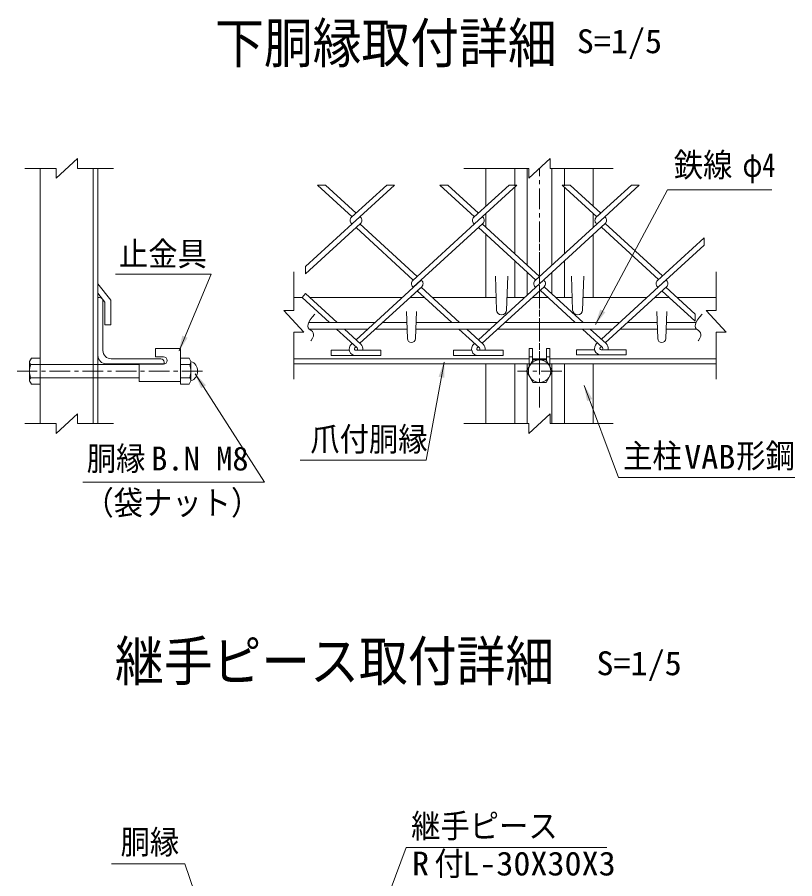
# Model space of a CAD drawing. Units: millimetres, scale not verified, with parts at other scales. Extents: x -4455 to 4455, y -3150 to 3150.
# Drawn here: x 1478 to 2889, y -1045 to 518 of the extents above; entities that cross this region are included whole.
import ezdxf
from ezdxf.enums import TextEntityAlignment as Align

# ---------------------------------------------------------------- set-up
doc = ezdxf.new("R2010")
doc.units = ezdxf.units.MM
doc.header["$LTSCALE"] = 30
doc.linetypes.add('DASHED', pattern=[7.5, 6, -1.5])
doc.linetypes.add('USER1', pattern=[2, 1.25, -0.25, 0.25, -0.25])
doc.layers.add('0-0_7詳細', color=7, linetype='Continuous', lineweight=18)
doc.styles.add('ＭＳ ゴシック', font='')
doc.styles.get('ＭＳ ゴシック').set_extended_font_data('MS Gothic')

msp = doc.modelspace()

# ---------------------------------------------------------------- linework, layer by layer
at = {"layer": '0-0_7詳細', "color": 4}
for p, q in [((1587.46, 261.61), (1548.69, 225.61)), ((1587.46, 243.61), (1587.46, 261.61)), ((2445.61, 261.61), (2406.84, 225.61)), ((2445.61, 243.61), (2445.61, 261.61)), ((1548.69, 243.61), (1492.12, 243.61)), ((1548.69, 243.61), (1548.69, 225.61)), ((1587.46, 243.61), (1652.73, 243.61)), ((2406.84, 243.61), (2289.03, 243.61)), ((2406.84, 243.61), (2406.84, 225.61)), ((2445.61, 243.61), (2559.55, 243.61)), ((1980.15, -14.49), (1980.15, 55.71)), ((2746.55, -14.49), (2746.55, 55.71)), ((1998.15, -53.26), (1962.15, -14.49)), ((1980.15, -14.49), (1962.15, -14.49)), ((2746.55, -14.49), (2728.55, -14.49)), ((1980.15, -53.26), (1998.15, -53.26)), ((1980.15, -53.26), (1980.15, -138.84)), ((2746.55, -53.26), (2746.55, -138.84)), ((1587.46, -201.44), (1548.69, -237.44)), ((1587.46, -219.44), (1587.46, -201.44)), ((2445.61, -201.44), (2406.84, -237.44)), ((2445.61, -219.44), (2445.61, -201.44)), ((1548.69, -219.44), (1492.12, -219.44)), ((1548.69, -219.44), (1548.69, -237.44)), ((1587.46, -219.44), (1652.73, -219.44)), ((2406.84, -219.44), (2289.03, -219.44)), ((2406.84, -219.44), (2406.84, -237.44)), ((2445.61, -219.44), (2559.55, -219.44))]:
    msp.add_line(p, q, dxfattribs=at)
at = {"layer": '0-0_7詳細', "lineweight": 9}
for p, q in [((1519.89, -219.44), (1519.89, 243.61)), ((1615.89, -219.44), (1615.89, 243.61)), ((1624.89, -219.44), (1624.89, 243.61)), ((2328.72, 174.68), (2328.72, 243.61)), ((2381.22, 211.79), (2381.22, 243.61)), ((2403.72, 68.17), (2403.72, 243.61)), ((2448.72, 68.17), (2448.72, 243.61)), ((2471.22, 211.79), (2471.22, 243.61)), ((2523.72, 174.68), (2523.72, 243.61)), ((2381.22, 88.79), (2381.22, 209.77)), ((2471.22, 88.79), (2471.22, 209.77)), ((2328.72, 136.9), (2328.72, 161.66)), ((2523.72, 136.9), (2523.72, 161.66)), ((2328.72, 9.18), (2328.72, 123.87)), ((2523.72, 9.18), (2523.72, 123.87)), ((2381.22, 9.18), (2381.22, 75.77)), ((2471.22, 9.18), (2471.22, 75.77)), ((2345.97, 48.18), (2348.22, -13.32)), ((2368.47, 48.18), (2366.22, -13.32)), ((2403.72, 13.91), (2403.72, 55.15)), ((2448.72, 15.88), (2448.72, 55.15)), ((2483.97, 48.18), (2486.22, -13.32)), ((2506.47, 48.18), (2504.22, -13.32)), ((1624.89, 34.44), (1647.98, 4.69)), ((2434.4, 40.06), (2433.33, 41.04)), ((1624.89, 17.32), (1637.48, 1.09)), ((1624.89, 9.18), (1624.89, -95.82)), ((1624.89, 9.18), (1627.89, 9.18)), ((1633.89, 3.18), (1633.89, -86.82)), ((1637.48, -39.91), (1637.48, 1.09)), ((1647.98, -39.91), (1647.98, 4.69)), ((1980.15, 9.18), (1995.62, 9.18)), ((2009.83, 9.18), (2176.53, 9.18)), ((2190.74, 9.18), (2217.65, 9.18)), ((2231.86, 9.18), (2347.4, 9.18)), ((2367.05, 9.18), (2398.55, 9.18)), ((2412.76, 9.18), (2441.82, 9.18)), ((2456.03, 9.18), (2485.4, 9.18)), ((2505.05, 9.18), (2620.58, 9.18)), ((2634.79, 9.18), (2661.71, 9.18)), ((2675.92, 9.18), (2746.55, 9.18)), ((2184.64, -15.99), (2186.44, -65.19)), ((2202.64, -15.99), (2200.84, -65.19)), ((2638.95, -15.99), (2640.75, -65.19)), ((2656.95, -15.99), (2655.15, -65.19)), ((1647.98, -39.91), (1637.48, -39.91)), ((2007.47, -35.82), (2127.42, -35.82)), ((2141.63, -35.82), (2185.37, -35.82)), ((2201.92, -35.82), (2349.44, -35.82)), ((2363.65, -35.82), (2571.47, -35.82)), ((2585.68, -35.82), (2639.67, -35.82)), ((2656.22, -35.82), (2710.31, -35.82)), ((2008, -47.82), (2114.32, -47.82)), ((2128.53, -47.82), (2185.81, -47.82)), ((2201.48, -47.82), (2336.35, -47.82)), ((2350.56, -47.82), (2558.38, -47.82)), ((2572.59, -47.82), (2640.11, -47.82)), ((2655.78, -47.82), (2710.84, -47.82)), ((2086.08, -73.7), (2084.64, -75.02)), ((2100.28, -73.7), (2101.72, -75.02)), ((1729.32, -98.13), (1729.32, -83.13)), ((1729.32, -83.13), (1774.32, -83.13)), ((1774.32, -143.13), (1774.32, -83.13)), ((2407.47, -115.91), (2407.47, -83.13)), ((2413.47, -83.13), (2407.47, -83.13)), ((2413.47, -105.52), (2413.47, -83.13)), ((2444.97, -115.91), (2444.97, -83.13)), ((1500.69, -106.41), (1504.01, -100.65)), ((1500.69, -106.41), (1500.69, -141.93)), ((1504.01, -100.65), (1519.89, -100.65)), ((1519.89, -100.65), (1519.89, -147.69)), ((1648.89, -101.82), (1738.89, -101.82)), ((1729.32, -98.13), (1743.57, -98.13)), ((1744.89, -110.82), (1744.89, -107.82)), ((1774.32, -100.65), (1774.32, -147.69)), ((1790.19, -100.65), (1774.32, -100.65)), ((1793.52, -106.41), (1790.19, -100.65)), ((1793.52, -106.41), (1793.52, -141.93)), ((1980.15, -101.82), (2407.47, -101.82)), ((2413.47, -98.13), (2407.47, -98.13)), ((2413.47, -101.82), (2438.97, -101.82)), ((2438.97, -98.13), (2444.97, -98.13)), ((2444.97, -101.82), (2746.55, -101.82)), ((1502.75, -112.17), (1519.89, -112.17)), ((1624.89, -112.17), (1699.32, -112.17)), ((1639.89, -110.82), (1744.89, -110.82)), ((1699.32, -111.63), (1743.57, -111.63)), ((1699.32, -143.13), (1699.32, -111.63)), ((1791.46, -112.17), (1774.32, -112.17)), ((1980.15, -110.82), (2407.47, -110.82)), ((2561.22, -110.82), (2291.22, -110.82)), ((2328.72, -219.44), (2328.72, -110.82)), ((2381.22, -219.44), (2381.22, -110.82)), ((2403.72, -219.44), (2403.72, -110.82)), ((2409.94, -111.63), (2407.47, -111.63)), ((2410.41, -110.82), (2442.03, -110.82)), ((2442.5, -111.63), (2444.97, -111.63)), ((2444.97, -110.82), (2746.55, -110.82)), ((2448.72, -219.44), (2448.72, -110.82)), ((2471.22, -219.44), (2471.22, -110.82)), ((2523.72, -219.44), (2523.72, -110.82)), ((1502.75, -136.17), (1519.89, -136.17)), ((1624.89, -136.17), (1699.32, -136.17)), ((1791.46, -136.17), (1774.32, -136.17)), ((1500.69, -141.93), (1504.01, -147.69)), ((1504.01, -147.69), (1519.89, -147.69)), ((1699.32, -143.13), (1774.32, -143.13)), ((1790.19, -147.69), (1774.32, -147.69)), ((1793.52, -141.93), (1790.19, -147.69))]:
    msp.add_line(p, q, dxfattribs=at)
at = {"layer": '0-0_7詳細', "color": 1, "linetype": 'USER1'}
for p, q in [((2426.22, -190.32), (2426.22, 243.61)), ((2426.22, -125.73), (2426.22, 139.85)), ((1814.57, -124.17), (1478.32, -124.17)), ((2466.52, -124.17), (2385.87, -124.17))]:
    msp.add_line(p, q, dxfattribs=at)
at = {"layer": '0-0_7詳細', "color": 3}
for p, q in [((2086.08, 155.79), (2023.28, 213.33)), ((2037.49, 213.33), (2023.28, 213.33)), ((2093.18, 162.3), (2037.49, 213.33)), ((2148.87, 213.33), (2085, 154.81)), ((2163.08, 213.33), (2086.08, 142.77)), ((2163.08, 213.33), (2148.87, 213.33)), ((2308.1, 155.79), (2245.3, 213.33)), ((2259.51, 213.33), (2245.3, 213.33)), ((2315.21, 162.3), (2259.51, 213.33)), ((2370.9, 213.33), (2307.03, 154.81)), ((2385.11, 213.33), (2308.1, 142.77)), ((2385.11, 213.33), (2370.9, 213.33)), ((2530.13, 155.79), (2467.33, 213.33)), ((2481.54, 213.33), (2467.33, 213.33)), ((2537.24, 162.3), (2481.54, 213.33)), ((2592.93, 213.33), (2529.06, 154.81)), ((2607.14, 213.33), (2544.34, 155.79)), ((2607.14, 213.33), (2592.93, 213.33)), ((2537.24, 162.3), (2529.06, 154.81)), ((2101.36, 143.75), (2001.73, 52.46)), ((2086.08, 142.77), (2001.73, 65.48)), ((2086.08, 142.77), (2085, 143.75)), ((2086.08, 142.77), (2085, 143.75)), ((2101.36, 143.75), (2093.18, 136.26)), ((2101.36, 154.81), (2100.28, 155.79)), ((2204.19, 47.55), (2100.28, 142.77)), ((2308.1, 142.77), (2196.02, 40.06)), ((2323.38, 143.75), (2197.09, 28.02)), ((2308.1, 142.77), (2307.03, 143.75)), ((2308.1, 142.77), (2307.03, 143.75)), ((2323.38, 143.75), (2315.21, 136.26)), ((2323.38, 154.81), (2322.31, 155.79)), ((2426.22, 47.55), (2322.31, 142.77)), ((2544.34, 155.79), (2418.05, 40.06)), ((2545.41, 143.75), (2419.12, 28.02)), ((2530.13, 142.77), (2529.06, 143.75)), ((2530.13, 142.77), (2529.06, 143.75)), ((2545.41, 154.81), (2544.34, 155.79)), ((2545.41, 154.81), (2544.34, 155.79)), ((2649.32, 48.53), (2545.41, 143.75)), ((2197.09, 41.04), (2093.18, 136.26)), ((2419.12, 41.04), (2315.21, 136.26)), ((2642.22, 42.02), (2538.31, 137.24)), ((2724.71, 117.62), (2640.07, 40.06)), ((2724.71, 104.6), (2724.71, 117.62)), ((2724.71, 104.6), (2641.15, 28.02)), ((2001.73, 65.48), (2001.73, 52.46)), ((2648.25, 47.55), (2640.07, 40.06)), ((2211.3, 41.04), (2093.18, -67.19)), ((2212.37, 40.06), (2211.3, 41.04)), ((2433.33, 41.04), (2315.21, -67.19)), ((2656.43, 42.02), (2538.31, -66.21)), ((2656.43, 40.06), (2655.36, 41.04)), ((2656.43, 40.06), (2655.36, 41.04)), ((2212.37, 29), (2100.28, -73.7)), ((2197.09, 28.02), (2196.02, 29)), ((2197.09, 28.02), (2196.02, 29)), ((2212.37, 29), (2204.19, 21.51)), ((2266.76, -35.82), (2204.19, 21.51)), ((2280.97, -35.82), (2211.3, 28.02)), ((2434.4, 29), (2322.31, -73.7)), ((2419.12, 28.02), (2418.05, 29)), ((2419.12, 28.02), (2418.05, 29)), ((2490.93, -35.82), (2427.29, 22.49)), ((2505.14, -35.82), (2434.4, 29)), ((2657.5, 29.98), (2545.41, -72.72)), ((2641.15, 28.02), (2640.07, 29)), ((2641.15, 28.02), (2640.07, 29)), ((2708.59, -33.78), (2648.25, 21.51)), ((2708.59, -20.76), (2655.36, 28.02)), ((2044.73, -35.82), (1995.62, 9.18)), ((2708.59, -33.78), (2708.59, -20.76)), ((2095.24, -82.1), (2057.83, -47.82)), ((2101.72, -75.02), (2072.04, -47.82)), ((2317.27, -82.1), (2279.86, -47.82)), ((2323.75, -75.02), (2294.07, -47.82)), ((2540.36, -81.12), (2504.03, -47.82)), ((2546.85, -74.04), (2518.24, -47.82)), ((2308.1, -73.7), (2306.67, -75.02)), ((2531.2, -72.72), (2529.76, -74.04)), ((2048.18, -95.87), (2048.18, -86.27)), ((2080.99, -86.27), (2048.18, -86.27)), ((2093.18, -80.21), (2091.12, -82.1)), ((2092.74, -86.27), (2138.18, -86.27)), ((2093.62, -86.27), (2092.74, -86.27)), ((2093.18, -80.21), (2095.24, -82.1)), ((2138.18, -95.87), (2138.18, -86.27)), ((2303.01, -86.27), (2270.21, -86.27)), ((2270.21, -95.87), (2270.21, -86.27)), ((2315.21, -80.21), (2313.15, -82.1)), ((2314.77, -86.27), (2360.21, -86.27)), ((2315.64, -86.27), (2314.77, -86.27)), ((2360.21, -95.87), (2360.21, -86.27)), ((2493.31, -94.89), (2493.31, -85.29)), ((2526.11, -85.29), (2493.31, -85.29)), ((2538.31, -79.23), (2536.25, -81.12)), ((2537.87, -85.29), (2583.31, -85.29)), ((2538.74, -85.29), (2537.87, -85.29)), ((2583.31, -94.89), (2583.31, -85.29)), ((2093.62, -95.87), (2048.18, -95.87)), ((2092.74, -95.87), (2138.18, -95.87)), ((2315.64, -95.87), (2270.21, -95.87)), ((2314.77, -95.87), (2360.21, -95.87)), ((2538.74, -94.89), (2493.31, -94.89)), ((2537.87, -94.89), (2583.31, -94.89))]:
    msp.add_line(p, q, dxfattribs=at)
at = {"layer": '0-0_7詳細', "color": 3, "linetype": 'DASHED'}
for p, q in [((1519.89, -112.17), (1624.89, -112.17)), ((1519.89, -136.17), (1624.89, -136.17))]:
    msp.add_line(p, q, dxfattribs=at)
at = {"layer": '0-0_7詳細', "lineweight": 9}
for points in [[(2847.54, 204.56), (2658.47, 204.56), (2527.69, -39.38)], [(1656.71, 51.83), (1830.28, 51.83), (1771.89, -87.49)], [(2438.97, -105.52), (2438.97, -83.13), (2444.97, -83.13)], [(1991.91, -285.58), (2220.66, -285.58), (2252.98, -107.73)], [(1597.18, -325.65), (1926.78, -325.65), (1801.35, -129.04)], [(2889.31, -316.97), (2569.29, -316.97), (2507.39, -150.35)], [(2548.55, -988.35), (2183.96, -988.35), (2127.76, -1139.19)], [(1649.3, -1017.68), (1782.67, -1017.68), (1826.49, -1147.1)]]:
    msp.add_lwpolyline(points, dxfattribs=at)
at = {"layer": '0-0_7詳細', "color": 3}
msp.add_lwpolyline([(2058.94, -35.82), (2001.73, 16.61), (1995.62, 9.18)], dxfattribs=at)
at = {"layer": '0-0_7詳細', "color": 4}
for points in [[(2746.55, -53.26), (2764.55, -53.26), (2728.55, -14.49)], [(2011.2, -69.09), (2011.51, -68.71), (2014.18, -64.51), (2015.74, -60.75), (2016.21, -57.43), (2015.59, -54.56), (2013.87, -52.13), (2011.05, -50.14), (2008.22, -48.13), (2006.47, -45.65), (2005.79, -42.69), (2006.18, -39.26), (2007.65, -35.35), (2010.19, -30.97), (2013.8, -26.11), (2018.49, -20.78)], [(2714.04, -69.09), (2714.35, -68.71), (2717.01, -64.51), (2718.58, -60.75), (2719.05, -57.43), (2718.42, -54.56), (2716.7, -52.13), (2713.89, -50.14), (2711.06, -48.13), (2709.3, -45.65), (2708.62, -42.69), (2709.02, -39.26), (2710.48, -35.35), (2713.02, -30.97), (2716.64, -26.11), (2721.32, -20.78)]]:
    msp.add_lwpolyline(points, dxfattribs=at)
at = {"layer": '0-0_7詳細', "color": 3}
msp.add_lwpolyline([(2402.7, -124.17), (2414.46, -144.54), (2437.98, -144.54), (2449.74, -124.17), (2437.98, -103.8), (2414.46, -103.8)], close=True, dxfattribs=at)
msp.add_circle((2426.22, -124.17), 20.4, dxfattribs=at)
for centre, radius, start, end in [((2090.07, 149.28), 7.5, 132.5, 227.5), ((2096.29, 149.28), 7.5, 312.5, 47.5), ((2312.1, 149.28), 7.5, 132.5, 227.5), ((2318.32, 149.28), 7.5, 312.5, 47.5), ((2534.13, 149.28), 7.5, 132.5, 227.5), ((2540.34, 149.28), 7.5, 312.5, 47.5), ((2201.09, 34.53), 7.5, 132.5, 227.5), ((2207.3, 34.53), 7.5, 312.5, 47.5), ((2423.11, 34.53), 7.5, 132.5, 227.5), ((2429.33, 34.53), 7.5, 312.5, 47.5), ((2645.14, 34.53), 7.5, 132.5, 227.5), ((2651.36, 34.53), 7.5, 312.5, 47.5), ((2092.74, -83.87), 12, 132.5, 270), ((2093.62, -83.87), 12, 348.46304, 47.5), ((2314.77, -83.87), 12, 132.5, 270), ((2315.64, -83.87), 12, 348.46304, 47.5), ((2537.87, -82.89), 12, 132.5, 270), ((2538.74, -82.89), 12, 348.46304, 47.5), ((2092.74, -83.87), 2.4, 132.5, 270), ((2093.62, -83.87), 2.4, 270, 47.5), ((2314.77, -83.87), 2.4, 132.5, 270), ((2315.64, -83.87), 2.4, 270, 47.5), ((2537.87, -82.89), 2.4, 132.5, 270), ((2538.74, -82.89), 2.4, 270, 47.5)]:
    msp.add_arc(centre, radius, start, end, dxfattribs=at)
at = {"layer": '0-0_7詳細', "lineweight": 9}
for centre, radius, start, end in [((1627.89, 3.18), 6, 0, 90), ((2357.22, -13.32), 9, 180, 0), ((2495.22, -13.32), 9, 180, 0), ((2193.64, -65.19), 7.2, 180, 0), ((2647.95, -65.19), 7.2, 180, 0), ((1648.89, -86.82), 15, 180, 270), ((1509.77, -106.41), 9.09, 180, 219.3382), ((1639.89, -95.82), 15, 180, 270), ((1738.89, -107.82), 6, 0, 90), ((1743.57, -104.88), 6.75, 270, 90), ((1784.43, -106.41), 9.09, 320.6618, 0), ((1786.7, -124.17), 19.02, 291.00774, 68.99226), ((1536.69, -124.17), 36, 160.52878, 199.47122), ((1757.52, -124.17), 36, 340.52878, 19.47122), ((1509.77, -141.93), 9.09, 140.6618, 180), ((1784.43, -141.93), 9.09, 0, 39.3382)]:
    msp.add_arc(centre, radius, start, end, dxfattribs=at)
at = {"layer": '0-0_7詳細'}
for points in [[(2526.75, -41.15), (2536.33, -12.24), (2545.51, -17.17)], [(1771.12, -89.34), (1777.91, -59.66), (1787.52, -63.68)], [(2253.34, -105.76), (2253.1, -136.21), (2242.85, -134.34)], [(1800.27, -127.35), (1820.8, -149.84), (1812.01, -155.44)], [(2506.7, -148.47), (2522.03, -174.78), (2512.26, -178.41)]]:
    msp.add_solid(points, dxfattribs=at)

# ---------------------------------------------------------------- texts
at = {"layer": '0-0_7詳細', "style": 'ＭＳ ゴシック', "width": 0.9}
for s, p in [('下胴縁取付詳細', (1837.28, 413.29)), ('継手ピース取付詳細', (1655.66, -707.81))]:
    msp.add_text(s, height=72.14, dxfattribs=at).set_placement(p, align=Align.BOTTOM_LEFT)
at = {"layer": '0-0_7詳細', "color": 3, "style": 'ＭＳ ゴシック'}
for s, width, p in [('S=1/5', 1.05, (2493.73, 439.54)), ('鉄線', 0.9, (2669.67, 215.22)), ('φ4', 0.8, (2794.59, 215.22)), ('止金具', 0.9, (1662.92, 53.8)), ('爪付胴縁', 0.9, (2010.14, -282.18)), ('主柱', 0.9, (2577.82, -312.59)), ('形鋼', 0.9, (2783.09, -312.59)), ('胴縁', 0.9, (1604.47, -317.34)), ('VAB', 1.05, (2688.62, -314.31)), ('（袋ナット）', 0.9, (1600.27, -397.59)), ('S=1/5', 1.05, (2529.41, -688.76)), ('継手ピース', 0.9, (2193.12, -983.89)), ('胴縁', 0.9, (1665.8, -1013)), ('R', 1.05, (2194.69, -1052.04)), ('付', 0.9, (2235.43, -1052.04)), ('L-30X30X3', 1.05, (2285.77, -1052.04))]:
    msp.add_text(s, height=43.33, dxfattribs=dict(at, width=width)).set_placement(p, align=Align.BOTTOM_LEFT)
msp.add_text('B.N M8', height=43.33, dxfattribs=at).set_placement((1721.3, -317.34), align=Align.BOTTOM_LEFT)

doc.saveas('drawing.dxf')
